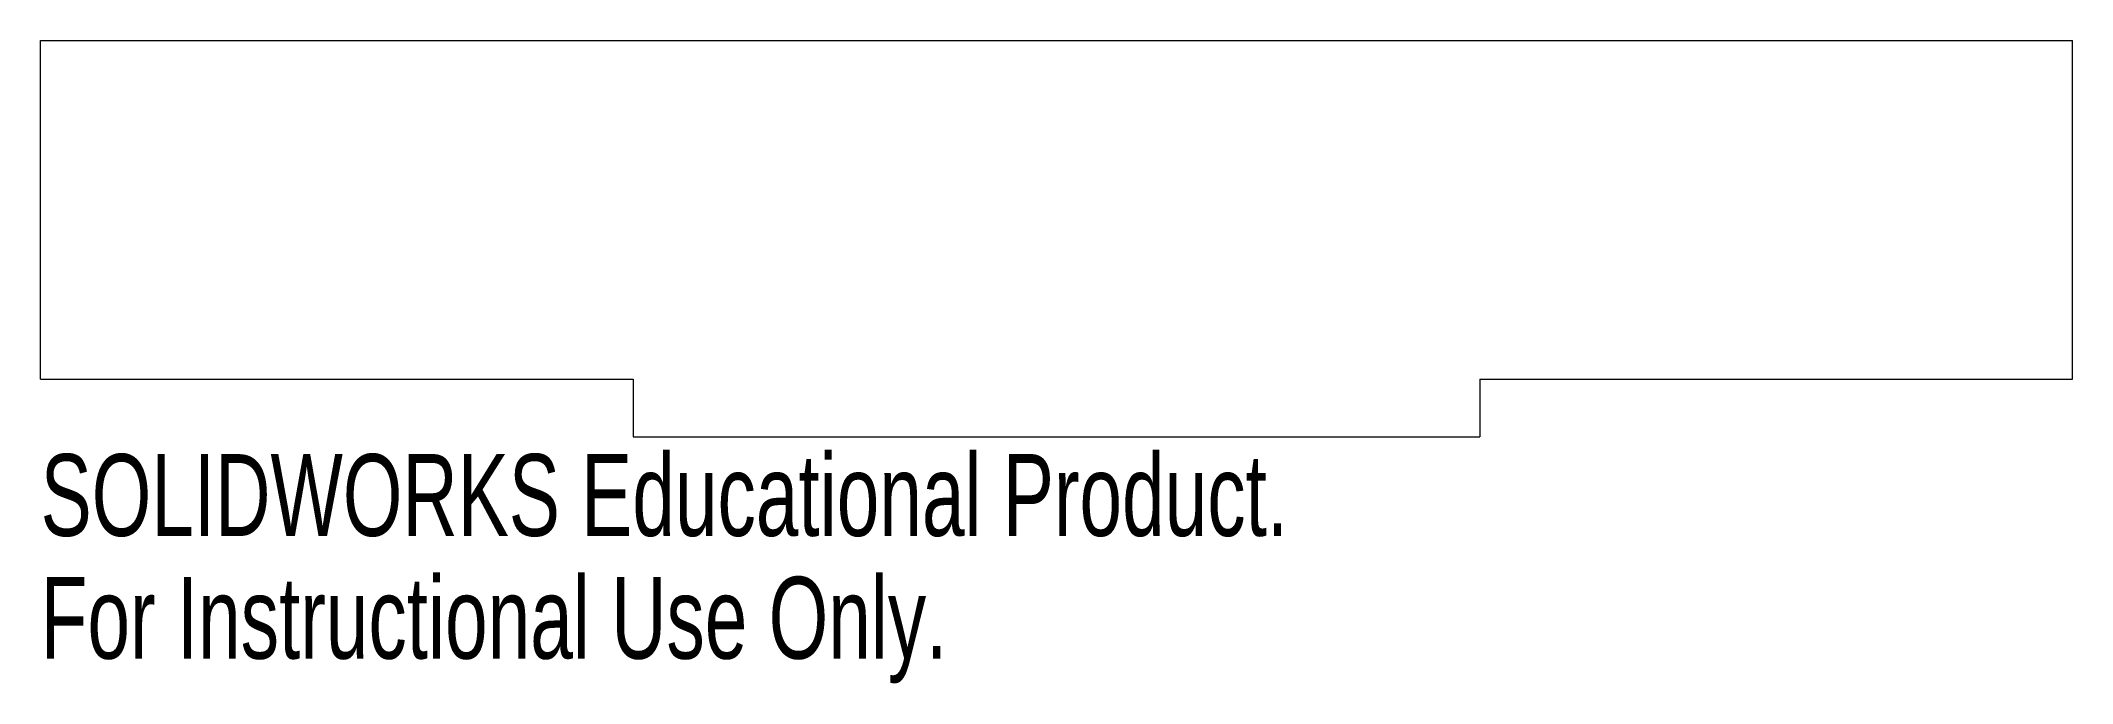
# Model space of a CAD drawing. Header units: millimetres. Extents: x 0 to 120, y -18 to 20.
import ezdxf

# ---------------------------------------------------------------- set-up
doc = ezdxf.new("R2010")
doc.units = ezdxf.units.MM
doc.styles.add('SLDTEXTSTYLE0', font='TXT', dxfattribs={"width": 0.7})

msp = doc.modelspace()

# ---------------------------------------------------------------- linework, layer by layer
at = {"color": 7, "linetype": 'Continuous', "lineweight": 15}
for p, q in [((0, 0), (0, 20)), ((0, 20), (120, 20)), ((120, 0), (120, 20)), ((0, 0), (35, 0)), ((35, 0), (35, -3.4)), ((85, 0), (85, -3.4)), ((85, 0), (120, 0)), ((35, -3.4), (85, -3.4))]:
    msp.add_line(p, q, dxfattribs=at)

# ---------------------------------------------------------------- texts
at = {"color": 7, "linetype": 'Continuous', "char_height": 4.8336, "attachment_point": 1, "style": 'SLDTEXTSTYLE0'}
for s, insert in [('SOLIDWORKS Educational Product.', (0, -4.42)), ('For Instructional Use Only.', (0, -11.67))]:
    msp.add_mtext(s, dxfattribs=dict(at, insert=insert))

doc.saveas('drawing.dxf')
